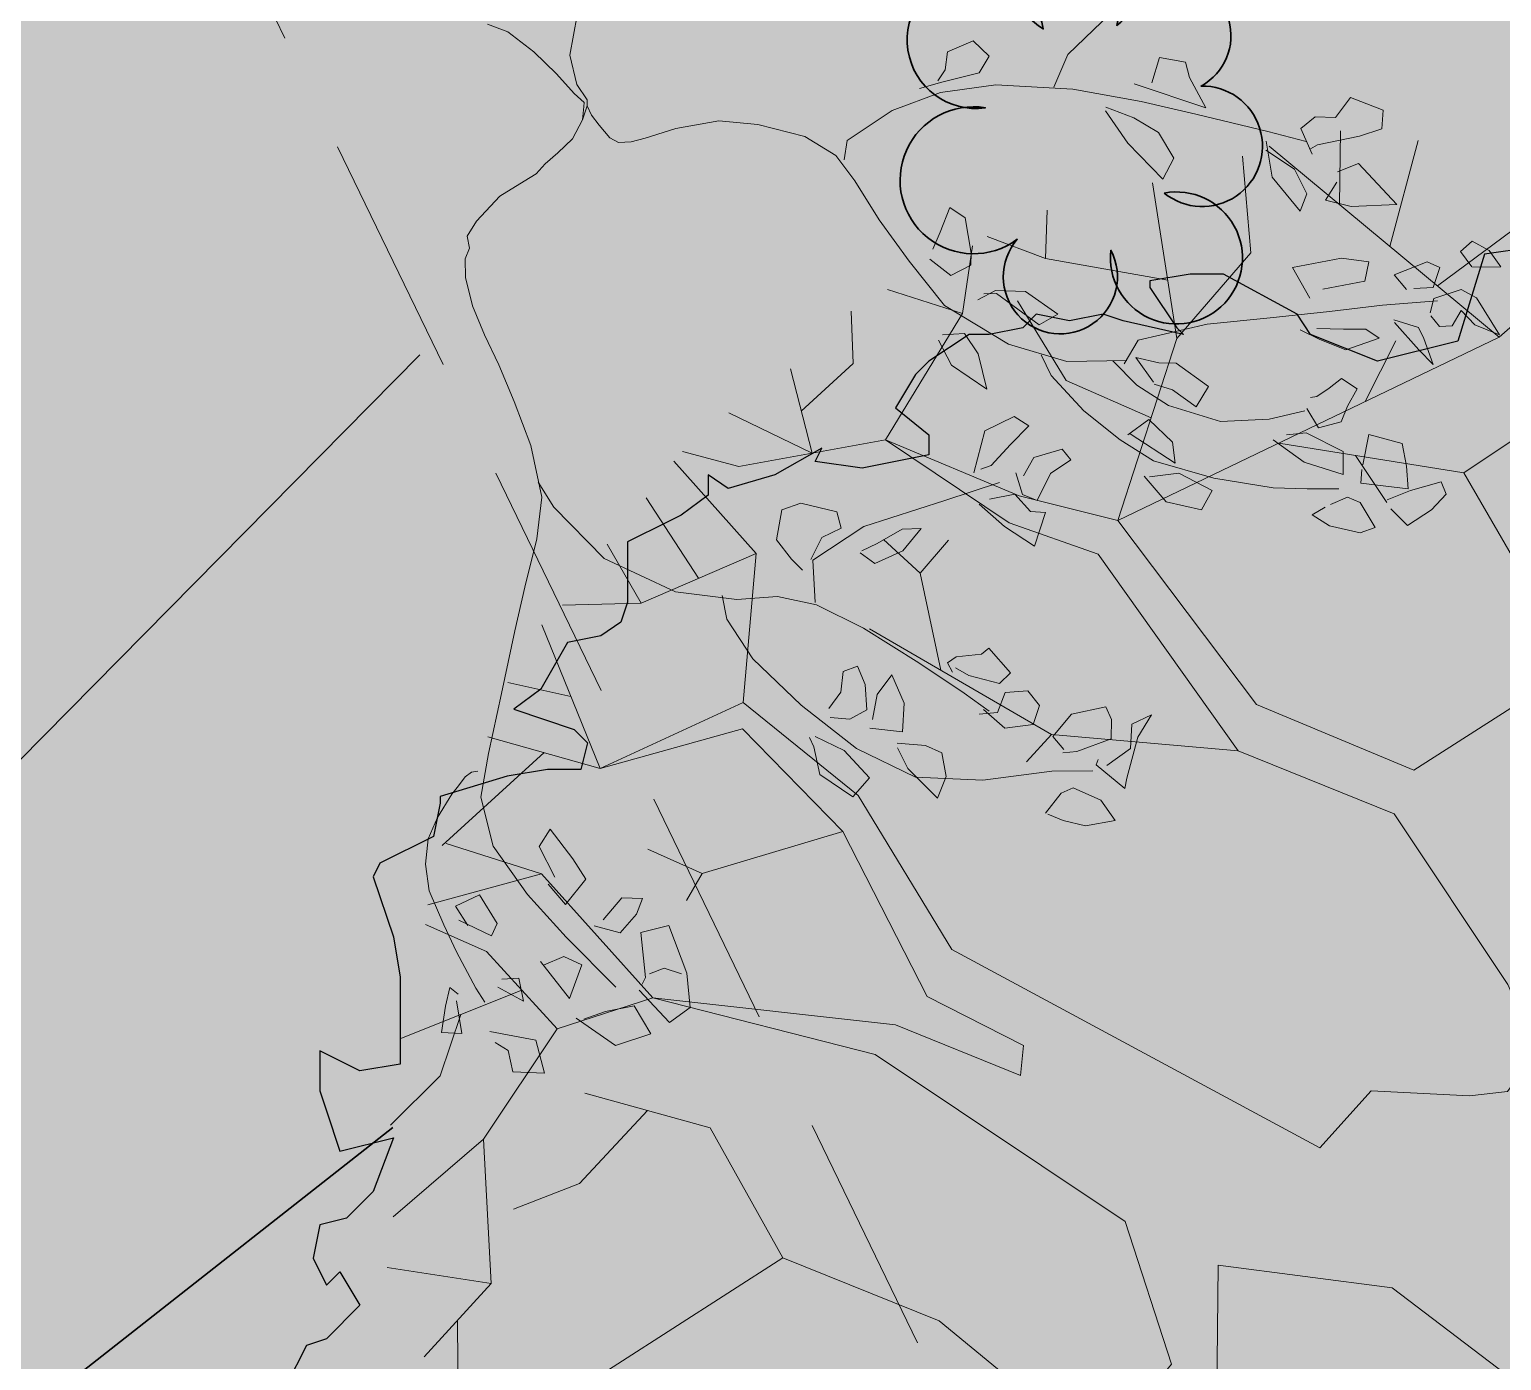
# Model space of a CAD drawing. Header units: millimetres. Extents: x 5637 to 6048, y 3385 to 3927.
# Drawn here: x 5839.784 to 5843.653, y 3658.46 to 3661.958 of the extents above; entities that cross this region are included whole.
import ezdxf

# ---------------------------------------------------------------- set-up
doc = ezdxf.new("R2010")
doc.units = ezdxf.units.MM
doc.linetypes.add('HIDDEN', pattern=[9.525, 6.35, -3.175])
for name, color, linetype, lineweight in [('hatch', 253, 'Continuous', 13), ('project gr', 250, 'Continuous', 30), ('trees new', 7, 'Continuous', 20)]:
    doc.layers.add(name, color=color, linetype=linetype, lineweight=lineweight)
doc.layers.add('plants1', color=7, linetype='Continuous', true_color=0x89ee5d)
pattern_1 = [(45, (2816.3681, -1263.7476), (-0.265165043, 0.265165043), []), (135, (2816.3681, -1263.7476), (-0.79549513, 0.265165043), [0.9375, -0.5625])]
pattern_2 = [(45, (2816.3681, -1263.7476), (-0.70710678, 0.70710678), [])]

# ---------------------------------------------------------------- blocks, each defined once
blk = doc.blocks.new('F1')
at = {"color": 92, "linetype": 'Continuous'}
for p, q in [((0.29578, -0.00773), (0.29845, 0.00179)), ((0.29845, 0.00179), (0.31045, -0.00297)), ((0.31045, -0.00297), (0.31878, -0.00711)), ((0.31878, -0.00711), (0.31478, -0.01022)), ((0.31178, -0.00877), (0.29578, -0.00773)), ((0.29361, -0.02119), (0.28444, -0.0421)), ((0.34979, -0.01871), (0.33879, -0.03258)), ((0.35679, -0.01871), (0.34629, -0.02243)), ((0.35946, -0.03133), (0.35679, -0.01871)), ((0.26777, -0.04251), (0.27194, -0.02761)), ((0.27194, -0.02761), (0.28261, -0.02781)), ((0.28261, -0.02781), (0.28778, -0.02243)), ((0.31378, -0.02989), (0.30428, -0.04044)), ((0.31562, -0.04086), (0.31712, -0.03258)), ((0.33879, -0.03258), (0.34396, -0.03651)), ((0.34396, -0.03651), (0.35946, -0.03133)), ((0.28444, -0.0421), (0.26777, -0.04251)), ((0.30428, -0.04044), (0.31562, -0.04086)), ((0.32112, -0.05287), (0.30045, -0.0626)), ((0.32095, -0.06446), (0.31912, -0.0539)), ((0.29044, -0.06363), (0.27311, -0.07916)), ((0.30045, -0.0626), (0.31512, -0.07212)), ((0.31512, -0.07212), (0.32095, -0.06446)), ((0.29028, -0.07813), (0.28911, -0.06715)), ((0.35696, -0.06508), (0.34546, -0.07109)), ((0.34546, -0.07109), (0.35512, -0.08351)), ((0.37579, -0.06487), (0.35963, -0.06902)), ((0.3828, -0.07212), (0.37579, -0.06487)), ((0.28978, -0.09241), (0.29028, -0.07813)), ((0.36629, -0.07957), (0.3828, -0.07212)), ((0.27311, -0.07916), (0.27477, -0.09717)), ((0.33212, -0.08227), (0.32595, -0.09386)), ((0.35512, -0.08351), (0.36629, -0.07957)), ((0.27477, -0.09717), (0.28978, -0.09241)), ((0.34246, -0.09842), (0.33395, -0.08724)), ((0.29678, -0.09655), (0.27811, -0.10732)), ((0.30211, -0.1009), (0.29928, -0.09862)), ((0.32595, -0.09386), (0.33312, -0.10359)), ((0.33979, -0.10815), (0.34246, -0.09842)), ((0.27811, -0.10732), (0.28294, -0.11871)), ((0.32395, -0.10359), (0.30211, -0.1009)), ((0.30328, -0.10318), (0.30445, -0.11084)), ((0.32412, -0.11767), (0.32395, -0.10359)), ((0.33312, -0.10359), (0.33979, -0.10815)), ((0.30445, -0.11084), (0.29978, -0.11829)), ((0.28294, -0.11871), (0.29961, -0.12098)), ((0.29961, -0.12098), (0.32412, -0.11767)), ((0.36479, -0.21912), (0.37913, -0.20587)), ((0.37913, -0.20587), (0.3928, -0.20608)), ((0.3928, -0.20608), (0.3978, -0.20504)), ((0.39763, -0.20794), (0.3878, -0.22015)), ((0.48432, -0.21622), (0.49499, -0.21125)), ((0.49499, -0.21125), (0.50865, -0.21705)), ((0.37196, -0.22906), (0.36479, -0.21912)), ((0.3878, -0.22015), (0.37196, -0.22906)), ((0.40497, -0.21705), (0.40197, -0.22616)), ((0.4158, -0.22492), (0.4093, -0.21746)), ((0.47782, -0.22015), (0.48432, -0.21622)), ((0.50865, -0.21705), (0.50982, -0.22678)), ((0.40197, -0.22616), (0.40447, -0.23527)), ((0.4253, -0.22823), (0.4158, -0.22492)), ((0.42631, -0.23568), (0.4253, -0.22823)), ((0.49115, -0.23299), (0.48198, -0.22533)), ((0.50982, -0.22678), (0.50165, -0.24293)), ((0.39547, -0.23465), (0.39013, -0.24976)), ((0.40447, -0.23527), (0.4168, -0.23734)), ((0.4168, -0.23734), (0.42631, -0.23568)), ((0.49348, -0.24314), (0.49115, -0.23299)), ((0.41064, -0.24189), (0.3993, -0.23693)), ((0.4183, -0.251), (0.41064, -0.24189)), ((0.50165, -0.24293), (0.49348, -0.24314)), ((0.37213, -0.24831), (0.35496, -0.25908)), ((0.38313, -0.24562), (0.37213, -0.24831)), ((0.38113, -0.25908), (0.38546, -0.24603)), ((0.39013, -0.24976), (0.40363, -0.25369)), ((0.47965, -0.24935), (0.47298, -0.25514)), ((0.48232, -0.25846), (0.48048, -0.25038)), ((0.40363, -0.25369), (0.4183, -0.251)), ((0.47298, -0.25514), (0.47598, -0.26984)), ((0.35496, -0.25908), (0.36429, -0.2655)), ((0.37596, -0.26612), (0.38113, -0.25908)), ((0.48632, -0.27191), (0.48232, -0.25846)), ((0.36429, -0.2655), (0.37596, -0.26612)), ((0.47598, -0.26984), (0.48448, -0.28102)), ((0.48448, -0.28102), (0.48632, -0.27191)), ((0.41297, -0.27999), (0.41797, -0.27875)), ((0.41797, -0.27875), (0.4198, -0.28351)), ((0.40963, -0.28744), (0.41464, -0.28185)), ((0.4198, -0.28351), (0.4183, -0.29572)), ((0.3918, -0.29055), (0.38063, -0.29862)), ((0.3888, -0.29697), (0.39013, -0.28806)), ((0.40247, -0.30111), (0.40963, -0.28744)), ((0.38063, -0.29862), (0.3793, -0.31249)), ((0.39747, -0.30276), (0.3888, -0.29697)), ((0.4203, -0.29986), (0.4063, -0.30753)), ((0.4183, -0.29572), (0.4203, -0.29986)), ((0.3958, -0.31374), (0.39747, -0.30276)), ((0.4063, -0.30753), (0.40247, -0.30111)), ((0.33045, -0.31622), (0.33512, -0.3096)), ((0.33595, -0.30856), (0.34362, -0.31829)), ((0.3793, -0.31249), (0.38763, -0.31767)), ((0.38763, -0.31767), (0.3958, -0.31374)), ((0.48965, -0.31125), (0.47631, -0.32078)), ((0.50515, -0.31208), (0.52382, -0.32202)), ((0.55866, -0.31332), (0.54333, -0.3274)), ((0.57183, -0.31001), (0.55866, -0.31332)), ((0.57217, -0.32305), (0.574, -0.31249)), ((0.61117, -0.31477), (0.60117, -0.32285)), ((0.32545, -0.32616), (0.33045, -0.31622)), ((0.34362, -0.31829), (0.34479, -0.3245)), ((0.36413, -0.3243), (0.37146, -0.32057)), ((0.37146, -0.32057), (0.37996, -0.33175)), ((0.47631, -0.32078), (0.46365, -0.33278)), ((0.49048, -0.32926), (0.49082, -0.31664)), ((0.50665, -0.32119), (0.50599, -0.31581)), ((0.51449, -0.33258), (0.50665, -0.32119)), ((0.52382, -0.32202), (0.52733, -0.33734)), ((0.62284, -0.32264), (0.61568, -0.31726)), ((0.32478, -0.34086), (0.32545, -0.32616)), ((0.34479, -0.3245), (0.33595, -0.3363)), ((0.36163, -0.3303), (0.36263, -0.32347)), ((0.48048, -0.33465), (0.49048, -0.32926)), ((0.54333, -0.3274), (0.561, -0.32719)), ((0.561, -0.32719), (0.57217, -0.32305)), ((0.60117, -0.32285), (0.60384, -0.33361)), ((0.63351, -0.32989), (0.62284, -0.32264)), ((0.69319, -0.32864), (0.69386, -0.34003)), ((0.33595, -0.3363), (0.32478, -0.34086)), ((0.36396, -0.3479), (0.36163, -0.3303)), ((0.37996, -0.33175), (0.37963, -0.34893)), ((0.46365, -0.33278), (0.47848, -0.34169)), ((0.47848, -0.34169), (0.48048, -0.33465)), ((0.48948, -0.33278), (0.48498, -0.339)), ((0.50049, -0.33196), (0.48948, -0.33278)), ((0.50582, -0.34231), (0.49815, -0.33527)), ((0.52132, -0.34334), (0.51449, -0.33258)), ((0.58667, -0.33299), (0.58917, -0.34252)), ((0.58767, -0.34252), (0.58884, -0.33651)), ((0.60384, -0.33361), (0.60951, -0.33506)), ((0.60951, -0.33506), (0.62684, -0.3361)), ((0.62684, -0.3361), (0.63351, -0.32989)), ((0.35329, -0.33796), (0.33879, -0.34893)), ((0.35712, -0.35597), (0.35179, -0.34293)), ((0.35562, -0.33941), (0.35329, -0.33796)), ((0.48498, -0.339), (0.49632, -0.34831)), ((0.50665, -0.35659), (0.50582, -0.34231)), ((0.52733, -0.33734), (0.52132, -0.34334)), ((0.568, -0.35929), (0.58767, -0.34252)), ((0.58917, -0.34252), (0.58534, -0.35659)), ((0.69386, -0.34003), (0.69419, -0.35866)), ((0.69919, -0.34293), (0.69486, -0.33817)), ((0.70753, -0.34604), (0.69919, -0.34293)), ((0.33879, -0.34893), (0.34346, -0.351)), ((0.34346, -0.351), (0.36179, -0.36073)), ((0.37296, -0.35018), (0.36396, -0.3479)), ((0.37963, -0.34893), (0.37296, -0.35018)), ((0.49632, -0.34831), (0.50065, -0.35949)), ((0.71003, -0.35929), (0.70753, -0.34604)), ((0.36863, -0.35929), (0.35712, -0.35597)), ((0.50065, -0.35949), (0.50665, -0.35659)), ((0.58534, -0.35659), (0.571, -0.36943)), ((0.36179, -0.36073), (0.37079, -0.36964)), ((0.37079, -0.36964), (0.36863, -0.35929)), ((0.571, -0.36943), (0.568, -0.35929)), ((0.69419, -0.35866), (0.70086, -0.36529)), ((0.70086, -0.36529), (0.71003, -0.35929)), ((0.48482, -0.39241), (0.47015, -0.40007)), ((0.50632, -0.39055), (0.48748, -0.40856)), ((0.51116, -0.4009), (0.50615, -0.38931)), ((0.47015, -0.40007), (0.46248, -0.41601)), ((0.48232, -0.40918), (0.48382, -0.3949)), ((0.49782, -0.4096), (0.51116, -0.4009)), ((0.52249, -0.41539), (0.52733, -0.40732)), ((0.52833, -0.40732), (0.54199, -0.40152)), ((0.54199, -0.40152), (0.53683, -0.41187)), ((0.47048, -0.42305), (0.48232, -0.40918)), ((0.48748, -0.40856), (0.49782, -0.4096)), ((0.51199, -0.42471), (0.52249, -0.41539)), ((0.53683, -0.41187), (0.53483, -0.42015)), ((0.66219, -0.41436), (0.64435, -0.4214)), ((0.65568, -0.42699), (0.66385, -0.41498)), ((0.46248, -0.41601), (0.47048, -0.42305)), ((0.53483, -0.42015), (0.52016, -0.43278)), ((0.64435, -0.4214), (0.62351, -0.43403)), ((0.52016, -0.43278), (0.51199, -0.42471)), ((0.64602, -0.43713), (0.65568, -0.42699)), ((0.62351, -0.43403), (0.63218, -0.44148)), ((0.67185, -0.43092), (0.65252, -0.46218)), ((0.63218, -0.44148), (0.64602, -0.43713)), ((0.68152, -0.44583), (0.67035, -0.43941)), ((0.67652, -0.45763), (0.68152, -0.44583)), ((0.48782, -0.45763), (0.47381, -0.46984)), ((0.65252, -0.46218), (0.66869, -0.45784)), ((0.66869, -0.45784), (0.67652, -0.45763)), ((0.48748, -0.47399), (0.48865, -0.46446)), ((0.44798, -0.46777), (0.44081, -0.47481)), ((0.45014, -0.47481), (0.44798, -0.46777)), ((0.47381, -0.46984), (0.46365, -0.48703)), ((0.44081, -0.47481), (0.43414, -0.48868)), ((0.45248, -0.48661), (0.45081, -0.47771)), ((0.47448, -0.48951), (0.48748, -0.47399)), ((0.49899, -0.47709), (0.48848, -0.4804)), ((0.44848, -0.492), (0.45248, -0.48661)), ((0.46365, -0.48703), (0.47448, -0.48951)), ((0.48848, -0.4804), (0.48882, -0.49179)), ((0.50349, -0.4831), (0.50382, -0.47999)), ((0.50615, -0.48993), (0.50349, -0.4831)), ((0.53699, -0.48247), (0.53016, -0.49076)), ((0.55083, -0.49055), (0.56733, -0.48579)), ((0.56733, -0.48579), (0.56633, -0.51001)), ((0.61234, -0.48599), (0.59317, -0.49552)), ((0.63018, -0.48724), (0.61234, -0.48599)), ((0.61368, -0.49759), (0.62584, -0.48599)), ((0.43414, -0.48868), (0.43497, -0.49635)), ((0.43497, -0.49635), (0.44848, -0.492)), ((0.48882, -0.49179), (0.49549, -0.49655)), ((0.50932, -0.49676), (0.50615, -0.48993)), ((0.53016, -0.49076), (0.52249, -0.50194)), ((0.53249, -0.50318), (0.53583, -0.49055)), ((0.45764, -0.49448), (0.44964, -0.51622)), ((0.46398, -0.49635), (0.45764, -0.49448)), ((0.47982, -0.50359), (0.46598, -0.49738)), ((0.49549, -0.49655), (0.50265, -0.50297)), ((0.50265, -0.50297), (0.50932, -0.49676)), ((0.55283, -0.5185), (0.55366, -0.4978)), ((0.59317, -0.49552), (0.60067, -0.50069)), ((0.60067, -0.50069), (0.61368, -0.49759)), ((0.44214, -0.50587), (0.43231, -0.51187)), ((0.44864, -0.51705), (0.44681, -0.50504)), ((0.47181, -0.51829), (0.47982, -0.50359)), ((0.52249, -0.50194), (0.52432, -0.51912)), ((0.52999, -0.51374), (0.53249, -0.50318)), ((0.61884, -0.50753), (0.63235, -0.50504)), ((0.62268, -0.51105), (0.62168, -0.50732)), ((0.63235, -0.50504), (0.63618, -0.51311)), ((0.43231, -0.51187), (0.43714, -0.52492)), ((0.52432, -0.51912), (0.52999, -0.51374)), ((0.56633, -0.51001), (0.56166, -0.52264)), ((0.58984, -0.52036), (0.59567, -0.50877)), ((0.59567, -0.50877), (0.60284, -0.51622)), ((0.62218, -0.53196), (0.62268, -0.51105)), ((0.63618, -0.51311), (0.63368, -0.52264)), ((0.44931, -0.53258), (0.44864, -0.51705)), ((0.44964, -0.51622), (0.46065, -0.51788)), ((0.46065, -0.51788), (0.47181, -0.51829)), ((0.56166, -0.52264), (0.55283, -0.5185)), ((0.58567, -0.5421), (0.58984, -0.52036)), ((0.60767, -0.51767), (0.60934, -0.52844)), ((0.63368, -0.52264), (0.64151, -0.53196)), ((0.43714, -0.52492), (0.44298, -0.53361)), ((0.52999, -0.52802), (0.51449, -0.53651)), ((0.52499, -0.53879), (0.53133, -0.52802)), ((0.60934, -0.52844), (0.58567, -0.5421)), ((0.44298, -0.53361), (0.44931, -0.53258)), ((0.51449, -0.53651), (0.50582, -0.54169)), ((0.55266, -0.5332), (0.54433, -0.53734)), ((0.55516, -0.55017), (0.55266, -0.5332)), ((0.62318, -0.54334), (0.62218, -0.53196)), ((0.64151, -0.53196), (0.63201, -0.54603)), ((0.50582, -0.54169), (0.51916, -0.54024)), ((0.51916, -0.54024), (0.52499, -0.53879)), ((0.544, -0.54086), (0.54233, -0.55017)), ((0.63201, -0.54603), (0.62318, -0.54334)), ((0.52316, -0.54893), (0.52216, -0.55494)), ((0.52916, -0.54603), (0.52316, -0.54893)), ((0.53716, -0.54935), (0.53066, -0.54603)), ((0.53833, -0.56322), (0.53716, -0.54935)), ((0.54233, -0.55017), (0.55116, -0.55556)), ((0.55116, -0.55556), (0.55516, -0.55017)), ((0.52216, -0.55494), (0.52833, -0.56094)), ((0.52016, -0.56591), (0.51266, -0.57647)), ((0.52833, -0.56094), (0.52016, -0.56591)), ((0.53266, -0.56964), (0.53833, -0.56322)), ((0.51266, -0.57647), (0.53266, -0.56964)), ((0.54766, -0.57109), (0.54466, -0.58454)), ((0.5565, -0.56715), (0.54783, -0.57088)), ((0.56, -0.57378), (0.5565, -0.56715)), ((0.55383, -0.58082), (0.56, -0.57378)), ((0.54466, -0.58454), (0.55383, -0.58082))]:
    blk.add_line(p, q, dxfattribs=at)
at = {"color": 33, "linetype": 'Continuous'}
for p, q in [((0.54866, -0.10463), (0.53512, -0.10918)), ((0.53512, -0.10918), (0.50526, -0.1274)), ((0.50526, -0.1274), (0.48156, -0.15763)), ((0.48156, -0.15763), (0.47121, -0.18579)), ((0.46285, -0.17895), (0.44135, -0.18682)), ((0.4746, -0.17937), (0.46285, -0.17895)), ((0.47121, -0.18579), (0.46803, -0.20545)), ((0.44135, -0.18682), (0.41407, -0.20463)), ((0.41407, -0.20463), (0.38739, -0.22616)), ((0.46803, -0.20545), (0.45986, -0.22305)), ((0.38739, -0.22616), (0.36728, -0.251)), ((0.45986, -0.22305), (0.44354, -0.24272)), ((0.44354, -0.24272), (0.42104, -0.26508)), ((0.36728, -0.251), (0.35852, -0.28247)), ((0.42104, -0.26508), (0.40172, -0.2833)), ((0.35852, -0.28247), (0.35513, -0.31622)), ((0.40172, -0.2833), (0.39038, -0.29303)), ((0.66773, -0.28516), (0.67649, -0.28868)), ((0.67649, -0.28868), (0.68585, -0.31332)), ((0.68585, -0.31332), (0.68903, -0.33817)), ((0.35513, -0.31622), (0.35075, -0.33568)), ((0.68903, -0.33817), (0.68664, -0.36529)), ((0.55364, -0.35701), (0.54269, -0.35949)), ((0.54269, -0.35949), (0.52238, -0.37109)), ((0.68664, -0.36529), (0.67609, -0.40131)), ((0.52238, -0.37109), (0.50466, -0.38517)), ((0.50466, -0.38517), (0.49092, -0.39862)), ((0.49092, -0.39862), (0.47619, -0.42533)), ((0.5403, -0.39531), (0.54986, -0.40463)), ((0.54986, -0.40463), (0.54986, -0.439)), ((0.67609, -0.40131), (0.66275, -0.43237)), ((0.47619, -0.42533), (0.46504, -0.45225)), ((0.66275, -0.43237), (0.65061, -0.4568)), ((0.54986, -0.439), (0.54588, -0.46964)), ((0.46504, -0.45225), (0.46086, -0.4684)), ((0.65061, -0.4568), (0.63448, -0.4891)), ((0.46086, -0.4684), (0.45727, -0.4833)), ((0.54588, -0.46964), (0.54249, -0.49842)), ((0.63448, -0.4891), (0.62552, -0.50608)), ((0.54249, -0.49842), (0.5395, -0.5243)), ((0.5395, -0.5243), (0.53552, -0.5508))]:
    blk.add_line(p, q, dxfattribs=at)
for points in [[(0.41825, -0.04417), (0.41845, -0.04107), (0.41706, -0.03755), (0.41347, -0.03341), (0.41029, -0.02926), (0.40073, -0.01995), (0.39177, -0.01311), (0.38002, -0.00918), (0.36688, -0.00794), (0.34916, -0.01105), (0.33502, -0.01415), (0.31571, -0.01933), (0.30795, -0.02202)], [(0.72348, -0.16819), (0.72885, -0.16446), (0.7402, -0.15825), (0.75314, -0.14997), (0.76549, -0.13982), (0.77126, -0.13092)], [(0.72348, -0.16819), (0.72169, -0.16757), (0.71551, -0.1655), (0.70755, -0.15866), (0.70257, -0.15018), (0.69879, -0.14293), (0.69501, -0.13755), (0.69282, -0.13113), (0.68844, -0.11788), (0.67908, -0.10401), (0.6731, -0.098), (0.66713, -0.09779), (0.66255, -0.09448), (0.65359, -0.09262), (0.63946, -0.09282), (0.62432, -0.09531), (0.60859, -0.09883), (0.58948, -0.10214), (0.56678, -0.10504), (0.5411, -0.10463), (0.52198, -0.09779), (0.50028, -0.08661), (0.48077, -0.07709), (0.4525, -0.06384), (0.42542, -0.05121), (0.40571, -0.04272), (0.38102, -0.04314), (0.35434, -0.05411), (0.32985, -0.06777), (0.30078, -0.08579)], [(0.71551, -0.1655), (0.72169, -0.16922), (0.71671, -0.17026), (0.71113, -0.17274), (0.70397, -0.17647), (0.70078, -0.17999), (0.69978, -0.1862), (0.69998, -0.19324), (0.70118, -0.20877), (0.69998, -0.22989), (0.69401, -0.24811), (0.68306, -0.26902), (0.67071, -0.28164), (0.65658, -0.28786), (0.63547, -0.2951), (0.61258, -0.30483), (0.58769, -0.31664), (0.5622, -0.34272), (0.54767, -0.36839), (0.5415, -0.39697)], [(0.72169, -0.16922), (0.72447, -0.16984), (0.73284, -0.16674), (0.74757, -0.16653), (0.76569, -0.1744), (0.77505, -0.18247), (0.78122, -0.18786), (0.79396, -0.19842), (0.81128, -0.2096), (0.82661, -0.21726), (0.84832, -0.22512), (0.86365, -0.22968), (0.87997, -0.23299), (0.8967, -0.23444), (0.91342, -0.2332), (0.93791, -0.23051), (0.9632, -0.23237), (0.99426, -0.24459)], [(0.46106, -0.22264), (0.48137, -0.22616), (0.49172, -0.25411), (0.4951, -0.29531), (0.49769, -0.32326)], [(0.54289, -0.39034), (0.52875, -0.39904), (0.51561, -0.41187), (0.50227, -0.43465), (0.49809, -0.45804), (0.49809, -0.47585)], [(0.67908, -0.39241), (0.69301, -0.40276), (0.71372, -0.43713), (0.73224, -0.47875)]]:
    blk.add_lwpolyline(points, dxfattribs=at)
blk = doc.blocks.new('A$C59D94F53')
at = {"layer": 'plants1'}
h = blk.add_hatch(color=256, dxfattribs=at)
h.set_gradient(color1=(135, 172, 21), color2=(76, 0, 0), rotation=225, one_color=1, name='INVCURVED')
h.paths.add_polyline_path([(2.1478, 1.2388), (2.1698, 1.2095), (2.1991, 1.1802), (2.2431, 1.1948), (2.2504, 1.2608), (2.2064, 1.3121), (2.1478, 1.3121), (2.0892, 1.3488), (2.1111, 1.3854), (2.1771, 1.4001), (2.1844, 1.4368), (2.1771, 1.4954), (2.1844, 1.5467), (2.1478, 1.598), (2.0965, 1.6054), (2.0452, 1.6054), (2.0965, 1.532), (2.0598, 1.4954), (1.9939, 1.5101), (1.9645, 1.5614), (2.0378, 1.6273), (2.0818, 1.6347), (2.0447, 1.7613), (1.9004, 1.7906), (1.9151, 1.8419), (1.7985, 1.8238), (1.7911, 1.8755), (1.7373, 1.8986), (1.752, 1.9499), (1.7886, 1.9645), (1.7813, 2.0159), (1.7153, 2.0598), (1.6933, 2.1038), (1.6713, 2.1405), (1.6054, 2.1405), (1.598, 2.1258), (1.5907, 2.0672), (1.554, 2.0672), (1.5467, 2.0818), (1.532, 2.1258), (1.554, 2.1551), (1.5174, 2.1991), (1.4514, 2.2138), (1.4294, 2.1991), (1.4001, 2.2064), (1.3634, 2.2431), (1.3121, 2.2358), (1.2828, 2.1405), (1.1948, 2.1185), (1.1215, 2.1478), (1.1069, 2.1698), (1.0263, 2.2138), (0.9896, 2.2138), (0.9456, 2.2064), (0.9456, 2.1991), (0.9749, 2.1551), (0.9823, 2.1478), (0.9163, 2.1625), (0.8943, 2.1698), (0.8577, 2.1625), (0.821, 2.1698), (0.8063, 2.1551), (0.7697, 2.1478), (0.755, 2.1478), (0.7477, 2.1478), (0.7037, 2.1185), (0.6891, 2.1038), (0.6671, 2.0672), (0.7037, 2.0378), (0.7037, 2.0159), (0.6304, 2.0012), (0.5791, 2.0085), (0.5864, 2.0232), (0.5351, 1.9939), (0.4838, 1.9792), (0.4618, 1.9939), (0.4618, 1.9719), (0.4325, 1.9499), (0.4178, 1.9425), (0.3738, 1.9206), (0.3738, 1.8839), (0.3738, 1.8546), (0.3665, 1.8326), (0.3445, 1.8179), (0.3079, 1.8106), (0.2786, 1.7593), (0.2492, 1.7373), (0.3152, 1.7153), (0.3299, 1.7006), (0.3225, 1.6713), (0.2859, 1.6713), (0.2419, 1.664), (0.1686, 1.642), (0.1686, 1.6347), (0.1613, 1.598), (0.1026, 1.5687), (0.0953, 1.554), (0.1173, 1.4881), (0.1246, 1.4441), (0.1246, 1.3561), (0.1246, 1.3488), (0.0806, 1.3415), (0.0367, 1.3634), (0.0367, 1.3195), (0.044, 1.2975), (0.0586, 1.2535), (0.1173, 1.2682), (0.0953, 1.2095), (0.066, 1.1802), (0.0367, 1.1729), (0.0293, 1.1362), (0.044, 1.1069), (0.0586, 1.1215), (0.0806, 1.0849), (0.044, 1.0482), (0.022, 1.0409), (0, 0.9969), (0.0073, 0.9016), (0.044, 0.8943), (0.0586, 0.9383), (0.1319, 0.9016), (0.2053, 0.8796), (0.1759, 0.8503), (0.1173, 0.843), (0.0953, 0.7697), (0.0953, 0.7624), (0.1319, 0.7257), (0.1833, 0.711), (0.1686, 0.6817), (0.1686, 0.5938), (0.1613, 0.5498), (0.2199, 0.5205), (0.2712, 0.5571), (0.2932, 0.5791), (0.3592, 0.5278), (0.3445, 0.4472), (0.3152, 0.4325), (0.3812, 0.3299), (0.4032, 0.3005), (0.4691, 0.2786), (0.5571, 0.3079), (0.6158, 0.2712), (0.6524, 0.2126), (0.5938, 0.1173), (0.6158, 0.0733), (0.6744, 0.0293), (0.8063, 0.0586), (0.9016, 0.088), (0.8498, 0.1686), (0.8503, 0.1759), (1.0043, 0.1759), (1.0263, 0.1246), (0.9823, 0.1026), (0.9603, 0.0513), (0.9969, 0.0293), (1.0556, 0.022), (1.0776, 0.0147), (1.1289, 0.044), (1.1435, 0.0586), (1.1948, 0.0367), (1.2388, 0.022), (1.3048, 0), (1.3415, 0.022), (1.3781, 0.0586), (1.4001, 0.066), (1.4514, 0.0806), (1.4587, 0.0953), (1.4368, 0.1393), (1.4001, 0.1686), (1.4148, 0.1979), (1.4441, 0.2272), (1.5101, 0.2053), (1.5614, 0.1759), (1.6054, 0.1466), (1.5614, 0.11), (1.6713, 0.0953), (1.708, 0.1466), (1.6933, 0.1759), (1.6493, 0.2199), (1.6933, 0.2492), (1.752, 0.2492), (1.8179, 0.2272), (1.8619, 0.2712), (1.8619, 0.3519), (1.8692, 0.3738), (1.9645, 0.3885), (1.9719, 0.3665), (2.0085, 0.4178), (2.0232, 0.4545), (2.0012, 0.5058), (1.9425, 0.5498), (1.9572, 0.5864), (2.0818, 0.5644), (2.1111, 0.5498), (2.1551, 0.5864), (2.1844, 0.6377), (2.1771, 0.7037), (2.1478, 0.7037), (2.1991, 0.777), (2.2578, 0.7624), (2.2871, 0.799), (2.2944, 0.8283), (2.2578, 0.8723), (2.2138, 0.9236), (2.1844, 0.9603), (2.1771, 0.9749), (2.1698, 0.9529), (2.1111, 0.9236), (2.0892, 0.9236), (2.0378, 1.0116), (2.0818, 1.0116), (2.1771, 1.0189), (2.2358, 1.0336), (2.2431, 1.0629), (2.2431, 1.1069), (2.2651, 1.1142), (2.2064, 1.1289), (2.1918, 1.1289), (2.1478, 1.1729), (2.1405, 1.1948)])
at = {"layer": 'plants1', "color": 3, "linetype": 'Continuous'}
for p, q in [((1.3634, 2.2431), (1.3121, 2.2358)), ((1.3121, 2.2358), (1.2828, 2.1405)), ((0.9896, 2.2138), (0.9456, 2.2064)), ((1.0263, 2.2138), (0.9896, 2.2138)), ((1.1069, 2.1698), (1.0263, 2.2138)), ((0.9456, 2.2064), (0.9456, 2.2064)), ((0.9456, 2.2064), (0.9456, 2.1991)), ((0.9456, 2.1991), (0.9749, 2.1551)), ((0.821, 2.1698), (0.8063, 2.1551)), ((0.8577, 2.1625), (0.821, 2.1698)), ((0.821, 2.1698), (0.821, 2.1698)), ((0.8943, 2.1698), (0.8577, 2.1625)), ((0.9163, 2.1625), (0.8943, 2.1698)), ((0.9823, 2.1478), (0.9163, 2.1625)), ((1.1215, 2.1478), (1.1069, 2.1698)), ((0.7477, 2.1478), (0.7037, 2.1185)), ((0.755, 2.1478), (0.7477, 2.1478)), ((0.7697, 2.1478), (0.755, 2.1478)), ((0.8063, 2.1551), (0.7697, 2.1478)), ((0.9749, 2.1551), (0.9823, 2.1478)), ((1.1948, 2.1185), (1.1215, 2.1478)), ((1.2828, 2.1405), (1.1948, 2.1185)), ((0.7037, 2.1185), (0.6891, 2.1038)), ((0.6891, 2.1038), (0.6671, 2.0672)), ((0.6671, 2.0672), (0.7037, 2.0378)), ((0.7037, 2.0378), (0.7037, 2.0159)), ((0.5864, 2.0232), (0.5351, 1.9939)), ((0.5791, 2.0085), (0.5864, 2.0232)), ((0.7037, 2.0159), (0.6304, 2.0012)), ((0.6304, 2.0012), (0.5791, 2.0085)), ((0.4838, 1.9792), (0.4618, 1.9939)), ((0.4618, 1.9939), (0.4618, 1.9719)), ((0.5351, 1.9939), (0.4838, 1.9792)), ((0.4618, 1.9719), (0.4325, 1.9499)), ((0.4178, 1.9425), (0.3738, 1.9206)), ((0.4325, 1.9499), (0.4178, 1.9425)), ((0.3738, 1.9206), (0.3738, 1.8839)), ((0.3738, 1.8839), (0.3738, 1.8546)), ((0.3738, 1.8546), (0.3665, 1.8326)), ((0.3665, 1.8326), (0.3445, 1.8179)), ((0.3079, 1.8106), (0.2786, 1.7593)), ((0.3445, 1.8179), (0.3079, 1.8106)), ((0.2786, 1.7593), (0.2492, 1.7373)), ((0.2492, 1.7373), (0.3152, 1.7153)), ((0.3152, 1.7153), (0.3299, 1.7006)), ((0.3299, 1.7006), (0.3225, 1.6713)), ((0.2419, 1.664), (0.1686, 1.642)), ((0.2859, 1.6713), (0.2419, 1.664)), ((0.3225, 1.6713), (0.2859, 1.6713)), ((0.1686, 1.6347), (0.1613, 1.598)), ((0.1686, 1.642), (0.1686, 1.6347)), ((0.1613, 1.598), (0.1026, 1.5687)), ((0.1026, 1.5687), (0.0953, 1.554)), ((0.0953, 1.554), (0.1173, 1.4881)), ((0.1173, 1.4881), (0.1246, 1.4441)), ((0.1246, 1.4441), (0.1246, 1.3561)), ((0.0806, 1.3415), (0.0367, 1.3634)), ((0.0367, 1.3634), (0.0367, 1.3195)), ((0.1246, 1.3561), (0.1246, 1.3488)), ((0.1246, 1.3488), (0.0806, 1.3415)), ((0.0367, 1.3195), (0.044, 1.2975)), ((0.044, 1.2975), (0.0586, 1.2535)), ((0.0586, 1.2535), (0.1173, 1.2682)), ((0.1173, 1.2682), (0.0953, 1.2095)), ((0.0953, 1.2095), (0.066, 1.1802)), ((0.066, 1.1802), (0.0367, 1.1729)), ((0.0367, 1.1729), (0.0293, 1.1362)), ((0.0293, 1.1362), (0.044, 1.1069)), ((0.044, 1.1069), (0.0586, 1.1215)), ((0.0586, 1.1215), (0.0806, 1.0849)), ((0.0806, 1.0849), (0.044, 1.0482)), ((0.044, 1.0482), (0.022, 1.0409)), ((0.022, 1.0409), (0, 0.9969))]:
    blk.add_line(p, q, dxfattribs=at)
blk = doc.blocks.new('SYMBOL_Tree_5_2D')
at = {"color": 0, "linetype": 'ByBlock'}
for points in [[(9.48, 72.13), (2.85, 51.55), (6.82, 38.24), (8.16, 24.04), (13.67, 14.41), (-0.25, 8.52), (-14.17, 10.17), (-23.69, 20.13), (-22.14, 43.83), (-31.42, 57.6), (-28.77, 74.69), (-13.51, 80.08), (-10.87, 88.89)], [(77.11, 46.85), (73.78, 37.12), (73.14, 25.72), (67.38, 19.24), (48.37, 13.75), (22.49, 15.23), (12.81, 23.81), (14.33, 33.54), (5.72, 50.66), (9.48, 72.13), (1.96, 83.66), (0.85, 89.91)], [(14.33, 33.54), (31.99, 30.75), (46.37, 32.88), (56.53, 53), (64.07, 63.29)], [(67.81, 51.73), (63.84, 58.39), (65.37, 62.86)], [(73.78, 37.12), (66.92, 47.54), (68.7, 55.92)], [(66.92, 47.54), (75.35, 50.89)], [(62.85, 27.85), (64.71, 36.23), (68.49, 41.04)], [(80.91, 28.86), (79.77, 34.33), (81.3, 40.15)], [(77.45, 24.38), (84.37, 33.34)], [(46.37, 32.88), (57.44, 26.4), (68.26, 29.3)], [(73.14, 25.72), (81.75, 23.05), (87.49, 23.71)], [(81.07, 14.87), (88.16, 22.16)], [(67.38, 19.24), (48.15, 10.63), (36.64, 8.95), (37.73, 6.59), (47.03, 7.17), (60.52, -1.41), (72.46, -4.66), (81.3, 4.48), (91.03, 7.05)], [(67.38, 19.24), (81.07, 14.87), (89.48, 16.78)], [(86.16, 5.76), (89.7, 17.11)], [(60.52, -1.41), (69.13, 7.83), (69.13, 10.53)], [(69.13, 7.83), (74.23, 8.39)], [(81.3, 4.48), (73.55, -6.67), (60.95, -4.77), (47.26, 2.58), (11.24, 1.25), (9.91, -5.22), (2.39, -9.14), (-0.25, -11.14), (-0.68, -15.41), (4.4, -19.09), (20.3, -26.82), (34.66, -24.68), (53.66, -33.19), (61.63, -31.62), (74.44, -32.4), (84.19, -24), (89.02, -22.68)], [(81.3, 4.48), (91.92, -3.65)], [(86.61, 0.42), (91.92, 2.12)], [(79.09, -18.31), (85.49, -9.59), (91.23, -6.01)], [(73.55, -6.67), (79.09, -18.31), (89.25, -21.56)], [(85.49, -9.59), (90.59, -12.49)], [(82.29, -13.95), (89.7, -17.65)], [(34.66, -24.68), (49.24, -17.75), (49.9, -14.62)], [(49.24, -17.75), (67.38, -17.65)], [(60.28, -17.69), (66.05, -24), (65.37, -27.7)], [(66.05, -24), (70.25, -24.91)], [(79.32, -28.2), (87.27, -27.58)], [(74.44, -32.4), (62.07, -34.08), (53.66, -36.55), (35.32, -28.92), (20.74, -30.93), (11.9, -48.28), (1.53, -51.18), (-10.45, -65.19)], [(79.32, -28.2), (84.6, -33.52)], [(81.96, -30.86), (80.18, -36.65), (82.62, -40.46)], [(74.44, -32.4), (74.23, -45.16), (76.44, -50.62)], [(53.66, -36.55), (33.31, -66.83), (26.27, -87.96)], [(53.66, -36.55), (57.21, -52.65), (65.83, -63.17)], [(74.23, -45.16), (80.86, -43.68)], [(55.67, -45.63), (63.62, -44.7), (70.7, -48.51)], [(45.06, -49.34), (30.01, -55.22), (27.8, -59.81)], [(30.01, -55.22), (20.74, -49.96)], [(38.82, -51.77), (34.43, -49.63)], [(60.44, -56.59), (70.47, -52.88), (75.76, -51.96)], [(57.21, -52.65), (55.44, -62.25), (60.29, -69.09)], [(70.47, -52.88), (72.46, -56.54)], [(40.45, -56.2), (40.83, -62.05)], [(33.31, -66.83), (58.74, -70.99)], [(40.14, -67.95), (36.21, -77.24), (34.43, -85.39)], [(45.4, -68.81), (47.92, -77.9)], [(50.98, -69.72), (54.12, -75.23)]]:
    blk.add_lwpolyline(points, dxfattribs=at)

msp = doc.modelspace()

# ---------------------------------------------------------------- hatches: boundary and pattern name
at = {"layer": 'hatch'}
h = msp.add_hatch(dxfattribs=at)
h.set_pattern_fill('ANSI31', color=256, scale=8, style=0)
h.set_pattern_definition(pattern_2)
edge = h.paths.add_edge_path()
edge.add_line((5681.7179, 3662.7452), (5708.3799, 3664.9337))
edge.add_arc((5713.2195, 3667.1793), 5.3352, 204.8917, 275.5225)
edge.add_line((5713.7329, 3661.8689), (5818.5622, 3671.0592))
edge.add_arc((5814.8214, 3690.2341), 19.5364, 281.03916, 345.45366)
edge.add_arc((5828.9179, 3687.6126), 5.3286, 334.6044, 439.8122)
edge.add_line((5829.8604, 3692.8571), (5821.1965, 3693.9278))
edge.add_line((5821.1965, 3693.9278), (5821.1634, 3698.6264))
edge.add_line((5821.1634, 3698.6264), (5822.7514, 3698.6705))
edge.add_arc((5822.6743, 3701.4459), 2.7765, 271.5898, 361.9955)
edge.add_arc((5787.8116, 3700.2312), 37.6604, 1.99551, 27.74713)
edge.add_line((5821.1415, 3717.7648), (5815.1108, 3730.653))
edge.add_arc((5808.8373, 3727.7175), 6.9264, 25.07588, 80.91016)
edge.add_line((5809.9315, 3734.5569), (5816.8658, 3735.2084))
edge.add_line((5816.8658, 3735.2084), (5822.0859, 3738.7386))
edge.add_arc((5826.0468, 3735.4472), 5.1499, 140.2743, 208.703)
edge.add_line((5821.5297, 3732.9738), (5832.004, 3711.4762))
edge.add_line((5832.004, 3711.4762), (5839.078, 3695.803))
edge.add_line((5839.078, 3695.803), (5843.7143, 3685.8697))
edge.add_line((5843.7143, 3685.8697), (5839.0016, 3683.4448))
edge.add_arc((5812.0279, 3691.9128), 28.2717, 321.43497, 342.57091, ccw=False)
edge.add_arc((5815.0738, 3690.7323), 25.1731, 273.7863, 319.21358, ccw=False)
edge.add_line((5816.7361, 3665.6141), (5796.1465, 3663.7943))
edge.add_line((5796.1465, 3663.7943), (5694.8352, 3654.8769))
edge.add_line((5694.8352, 3654.8769), (5688.6237, 3654.4016))
edge.add_line((5688.6237, 3654.4016), (5675.2848, 3653.3717))
edge.add_line((5675.2848, 3653.3717), (5681.7179, 3662.7452))
h = msp.add_hatch(dxfattribs=at)
h.set_pattern_fill('ANSI37', color=256, scale=5, style=0)
h.set_pattern_definition([(45, (2816.3681, -1263.7476), (-0.44194174, 0.44194174), []), (135, (2816.3681, -1263.7476), (-0.44194174, -0.44194174), [])])
edge = h.paths.add_edge_path()
edge.add_line((5825.9591, 3727.5305), (5824.6613, 3726.8483))
edge.add_line((5824.6613, 3726.8483), (5824.6331, 3726.8299))
edge.add_line((5824.6331, 3726.8299), (5832.5425, 3710.8937))
edge.add_arc((5842.8261, 3718.2314), 12.6331, 215.50932, 246.40143)
edge.add_line((5837.7687, 3706.6548), (5873.9456, 3691.4759))
edge.add_arc((5876.0951, 3696.599), 5.5557, 247.2383, 292.4085)
edge.add_line((5878.2129, 3691.4628), (5912.2676, 3707.3427))
edge.add_line((5912.2676, 3707.3427), (5953.9314, 3618.8634))
edge.add_arc((5958.3214, 3620.9305), 4.8523, 205.2152, 299.5026)
edge.add_line((5960.711, 3616.7074), (5960.0138, 3617.9268))
edge.add_arc((5958.4302, 3620.8922), 3.3618, 202.8338, 298.1028, ccw=False)
edge.add_line((5955.3319, 3619.5876), (5955.3802, 3619.7195))
edge.add_line((5955.3802, 3619.7195), (5912.987, 3709.3333))
edge.add_line((5912.987, 3709.3333), (5876.8114, 3692.5561))
edge.add_arc((5875.9424, 3694.4298), 2.0654, 262.0917, 294.8805, ccw=False)
edge.add_line((5875.6582, 3692.384), (5854.5737, 3701.2305))
edge.add_line((5854.5737, 3701.2305), (5838.2237, 3708.0916))
edge.add_arc((5842.1489, 3717.4455), 10.1441, 205.35045, 247.23548, ccw=False)
edge.add_arc((5704.3899, 3652.1787), 142.2937, 25.350453, 26.556661)
edge.add_arc((6385.6823, 3992.7001), 619.3585, 205.34932, 206.5566615, ccw=False)
h = msp.add_hatch(dxfattribs=at)
h.set_pattern_fill('ANSI31', color=256, scale=8, style=0)
h.set_pattern_definition(pattern_2)
edge = h.paths.add_edge_path()
edge.add_arc((5796.8019, 3658.9007), 4.8122, 23.9759, 83.9759, ccw=False)
edge.add_line((5801.1989, 3660.8562), (5827.195, 3605.149))
edge.add_arc((5822.4955, 3602.9559), 5.1861, -3.8235, 25.0164, ccw=False)
edge.add_line((5827.67, 3602.61), (5827.229, 3592.865))
edge.add_arc((5831.6373, 3591.7187), 4.5549, 165.4238, 214.4228)
edge.add_line((5827.8801, 3589.1438), (5842.1987, 3558.5311))
edge.add_arc((6057.3742, 3663.9285), 239.602, 206.096573, 206.967843)
edge.add_line((5843.8263, 3555.2713), (5845.5235, 3552.8595))
edge.add_line((5845.5235, 3552.8595), (5849.5724, 3547.7551))
edge.add_line((5849.5724, 3547.7551), (5850.6919, 3546.4841))
edge.add_line((5850.6919, 3546.4841), (5851.201, 3546.0602))
edge.add_line((5851.201, 3546.0602), (5852.5843, 3545.2828))
edge.add_line((5852.5843, 3545.2828), (5866.6042, 3540.0022))
edge.add_line((5866.6042, 3540.0022), (5867.4324, 3539.5689))
edge.add_line((5867.4324, 3539.5689), (5868.9186, 3538.1098))
edge.add_line((5868.9186, 3538.1098), (5866.3675, 3543.9441))
edge.add_line((5866.3675, 3543.9441), (5855.3067, 3547.8735))
edge.add_arc((5857.9518, 3555.3192), 7.9015, 220.23528, 250.44203, ccw=False)
edge.add_line((5851.9198, 3550.2154), (5847.948, 3555.0698))
edge.add_arc((5897.4021, 3591.6081), 61.4879, 213.296728, 216.458127, ccw=False)
edge.add_line((5846.0082, 3557.8527), (5835.7707, 3581.1548))
edge.add_line((5835.7707, 3581.1548), (5831.1457, 3589.7964))
edge.add_arc((5844.0492, 3593.7464), 13.4946, 179.28798, 197.02021, ccw=False)
edge.add_line((5830.5557, 3593.9141), (5830.9896, 3603.0637))
edge.add_arc((5824.4283, 3603.3749), 6.5687, 357.28469, 381.22262)
edge.add_line((5830.5515, 3605.7527), (5806.254, 3657.8409))
edge.add_arc((5810.8824, 3659.9999), 5.1072, 111.6504, 205.0075, ccw=False)
edge.add_line((5808.9982, 3664.7467), (5797.3069, 3663.6863))
at = {"layer": 'plants1'}
h = msp.add_hatch(dxfattribs=at)
h.set_pattern_fill('ANSI38', color=256, scale=3, style=0)
h.set_pattern_definition(pattern_1)
edge = h.paths.add_edge_path()
edge.add_line((5897.4055, 3740.5419), (5897.6905, 3738.9281))
edge.add_line((5897.6905, 3738.9281), (5879.9754, 3734.0867))
edge.add_line((5879.9754, 3734.0867), (5854.5437, 3722.5372))
edge.add_line((5854.5437, 3722.5372), (5855.921, 3719.5943))
edge.add_line((5855.921, 3719.5943), (5855.3036, 3719.452))
edge.add_line((5855.3036, 3719.452), (5854.4012, 3721.6353))
edge.add_line((5854.4012, 3721.6353), (5848.4646, 3718.9298))
edge.add_line((5848.4646, 3718.9298), (5850.8392, 3713.4239))
edge.add_line((5850.8392, 3713.4239), (5842.6987, 3709.94))
edge.add_line((5842.6987, 3709.94), (5839.8015, 3715.9205))
edge.add_line((5839.8015, 3715.9205), (5834.5773, 3713.5473))
edge.add_arc((5835.2577, 3712.0495), 1.6451, 114.4309, 325.875)
edge.add_line((5836.6195, 3711.1266), (5856.4717, 3702.488))
edge.add_line((5856.4717, 3702.488), (5867.0627, 3707.3769))
edge.add_arc((5873.0871, 3706.6915), 6.0633, 121.04935, 173.50922, ccw=False)
edge.add_line((5869.9599, 3711.886), (5868.63, 3714.7814))
edge.add_line((5868.63, 3714.7814), (5869.7224, 3716.2053))
edge.add_line((5869.7224, 3716.2053), (5871.9546, 3719.0057))
edge.add_line((5871.9546, 3719.0057), (5876.4399, 3722.7697))
edge.add_line((5876.4399, 3722.7697), (5878.9571, 3724.0987))
edge.add_line((5878.9571, 3724.0987), (5882.8515, 3726.0448))
edge.add_line((5882.8515, 3726.0448), (5887.4109, 3727.2789))
edge.add_line((5887.4109, 3727.2789), (5891.5903, 3727.5637))
edge.add_line((5891.5903, 3727.5637), (5894.3668, 3727.8007))
edge.add_line((5894.3668, 3727.8007), (5896.124, 3727.4685))
edge.add_line((5896.124, 3727.4685), (5897.4063, 3724.7156))
edge.add_line((5897.4063, 3724.7156), (5899.9235, 3725.0478))
edge.add_line((5899.9235, 3725.0478), (5902.5831, 3724.2884))
edge.add_line((5902.5831, 3724.2884), (5904.2929, 3722.6271))
edge.add_line((5904.2929, 3722.6271), (5905.1478, 3721.1557))
edge.add_line((5905.1478, 3721.1557), (5905.4327, 3718.8774))
edge.add_line((5905.4327, 3718.8774), (5905.0338, 3716.9956))
edge.add_line((5905.0338, 3716.9956), (5903.8052, 3714.9312))
edge.add_line((5903.8052, 3714.9312), (5902.1066, 3713.1423))
edge.add_line((5902.1066, 3713.1423), (5904.8249, 3706.6939))
edge.add_line((5904.8249, 3706.6939), (5913.6016, 3710.9508))
edge.add_line((5913.6016, 3710.9508), (5916.9891, 3704.0377))
edge.add_line((5916.9891, 3704.0377), (5916.0392, 3703.4682))
edge.add_line((5916.0392, 3703.4682), (5955.3993, 3619.7722))
edge.add_arc((5958.5141, 3621.237), 3.4421, 205.1864, 296.568)
edge.add_line((5960.0536, 3618.1584), (5960.7185, 3616.7344))
edge.add_line((5960.7185, 3616.7344), (5970.0541, 3621.1932))
edge.add_line((5970.0541, 3621.1932), (5969.5669, 3622.2232))
edge.add_line((5969.5669, 3622.2232), (5974.5169, 3624.7363))
edge.add_line((5974.5169, 3624.7363), (5976.9017, 3619.6043))
edge.add_line((5976.9017, 3619.6043), (5973.2146, 3617.8674))
edge.add_line((5973.2146, 3617.8674), (5974.5955, 3615.2006))
edge.add_line((5974.5955, 3615.2006), (5975.9448, 3615.8298))
edge.add_line((5975.9448, 3615.8298), (5983.4739, 3599.6899))
edge.add_line((5983.4739, 3599.6899), (5982.1708, 3599.0864))
edge.add_line((5982.1708, 3599.0864), (5986.4741, 3589.776))
edge.add_line((5986.4741, 3589.776), (5989.0564, 3590.7586))
edge.add_line((5989.0564, 3590.7586), (5986.2948, 3595.6711))
edge.add_line((5986.2948, 3595.6711), (5986.8254, 3610.7657))
edge.add_line((5986.8254, 3610.7657), (5987.3003, 3617.6955))
edge.add_line((5987.3003, 3617.6955), (5954.7399, 3636.972))
edge.add_line((5954.7399, 3636.972), (5927.5568, 3685.8809))
edge.add_line((5927.5568, 3685.8809), (5923.1399, 3693.6176))
edge.add_line((5923.1399, 3693.6176), (5917.569, 3703.5783))
edge.add_line((5917.569, 3703.5783), (5922.9357, 3711.0777))
edge.add_line((5922.9357, 3711.0777), (5922.7886, 3717.7434))
edge.add_line((5922.7886, 3717.7434), (5908.7781, 3729.7519))
edge.add_line((5908.7781, 3729.7519), (5898.4591, 3739.0125))
edge.add_line((5898.4591, 3739.0125), (5897.6522, 3740.2962))
edge.add_line((5897.6522, 3740.2962), (5897.0593, 3741.366))
edge.add_line((5897.0593, 3741.366), (5897.4055, 3740.5419))
h = msp.add_hatch(dxfattribs=at)
h.set_pattern_fill('ANSI38', color=256, scale=3, style=0)
h.set_pattern_definition(pattern_1)
edge = h.paths.add_edge_path()
edge.add_line((5867.34, 3539.4016), (5867.9205, 3539.0129))
edge.add_line((5867.9205, 3539.0129), (5868.3076, 3538.6455))
edge.add_line((5868.3076, 3538.6455), (5868.7519, 3538.1479))
edge.add_line((5868.7519, 3538.1479), (5869.0415, 3537.7423))
edge.add_line((5869.0415, 3537.7423), (5873.6365, 3527.954))
edge.add_line((5873.6365, 3527.954), (5903.83, 3542.0081))
edge.add_line((5903.83, 3542.0081), (5918.2915, 3541.2623))
edge.add_line((5918.2915, 3541.2623), (5941.162, 3551.495))
edge.add_line((5941.162, 3551.495), (5950.4831, 3563.8524))
edge.add_line((5950.4831, 3563.8524), (5964.2748, 3570.2305))
edge.add_line((5964.2748, 3570.2305), (5965.7412, 3570.8701))
edge.add_arc((5969.4272, 3564.866), 7.0453, 27.80089, 121.54638, ccw=False)
edge.add_arc((5969.675, 3565.2046), 6.6708, -45.77841, 26.22115, ccw=False)
edge.add_line((5974.3274, 3560.424), (5968.6933, 3565.0527))
edge.add_line((5968.6933, 3565.0527), (5960.2948, 3566.7358))
edge.add_line((5960.2948, 3566.7358), (5952.8625, 3563.4091))
edge.add_line((5952.8625, 3563.4091), (5951.1759, 3562.582))
edge.add_line((5951.1759, 3562.582), (5941.9997, 3550.4447))
edge.add_line((5941.9997, 3550.4447), (5918.5346, 3539.9421))
edge.add_line((5918.5346, 3539.9421), (5904.7077, 3540.6969))
edge.add_line((5904.7077, 3540.6969), (5873.0148, 3526.2825))
edge.add_line((5873.0148, 3526.2825), (5867.4745, 3538.1143))
edge.add_line((5867.4745, 3538.1143), (5850.7568, 3543.6974))
edge.add_line((5850.7568, 3543.6974), (5843.6617, 3553.6137))
edge.add_arc((5860.0915, 3565.3693), 20.2023, 201.39527, 215.58393, ccw=False)
edge.add_line((5841.2815, 3557.9995), (5825.6335, 3591.3345))
edge.add_line((5825.6335, 3591.3345), (5826.2431, 3603.8279))
edge.add_line((5826.2431, 3603.8279), (5807.9322, 3643.2125))
edge.add_line((5807.9322, 3643.2125), (5807.5443, 3643.0187))
edge.add_line((5807.5443, 3643.0187), (5797.9834, 3663.1782))
edge.add_line((5797.9834, 3663.1782), (5798.2207, 3663.2308))
edge.add_line((5798.2207, 3663.2308), (5798.4305, 3663.244))
edge.add_arc((5796.4713, 3658.6814), 4.9654, 43.2819, 66.7604, ccw=False)
edge.add_arc((5798.4192, 3659.9306), 2.7244, 20.3316, 52.2783, ccw=False)
edge.add_line((5800.9739, 3660.8773), (5827.0198, 3605.0634))
edge.add_arc((5822.5809, 3602.992), 4.8985, -5.6385, 25.0165, ccw=False)
edge.add_line((5827.4557, 3602.5107), (5827.0268, 3592.3414))
edge.add_arc((5831.4421, 3591.7535), 4.4542, 172.4152, 196.7576)
edge.add_line((5827.177, 3590.4692), (5842.181, 3557.9258))
edge.add_line((5842.181, 3557.9258), (5843.9318, 3555.5876))
edge.add_line((5843.9318, 3555.5876), (5844.4583, 3554.7327))
edge.add_line((5844.4583, 3554.7327), (5845.5115, 3553.1462))
edge.add_line((5845.5115, 3553.1462), (5846.2267, 3552.1473))
edge.add_line((5846.2267, 3552.1473), (5850.021, 3546.9752))
edge.add_arc((5853.5932, 3549.5959), 4.4304, 216.2648, 225.9659)
edge.add_arc((5856.0056, 3552.091), 7.901, 225.9659, 233.19828)
edge.add_arc((5852.8654, 3547.8936), 2.659, 233.1983, 246.1025)
edge.add_arc((5864.5482, 3574.2605), 31.4981, 246.10248, 247.39463)
edge.add_line((5852.4409, 3545.1822), (5866.9187, 3539.6234))
edge.add_line((5866.9187, 3539.6234), (5867.34, 3539.4016))
h = msp.add_hatch(dxfattribs=at)
h.set_pattern_fill('ANSI38', color=256, scale=3, style=0)
h.set_pattern_definition(pattern_1)
edge = h.paths.add_edge_path()
edge.add_line((5725.3638, 3655.929), (5797.2855, 3662.6908))
edge.add_line((5797.2855, 3662.6908), (5824.8068, 3603.2379))
edge.add_line((5824.8068, 3603.2379), (5824.2281, 3590.8801))
edge.add_line((5824.2281, 3590.8801), (5841.2298, 3554.4382))
edge.add_line((5841.2298, 3554.4382), (5849.6016, 3542.4688))
edge.add_line((5849.6016, 3542.4688), (5866.5608, 3537.0675))
edge.add_line((5866.5608, 3537.0675), (5872.4411, 3524.3818))
edge.add_line((5872.4411, 3524.3818), (5904.7068, 3539.0946))
edge.add_line((5904.7068, 3539.0946), (5918.1881, 3538.4642))
edge.add_line((5918.1881, 3538.4642), (5942.734, 3549.5127))
edge.add_line((5942.734, 3549.5127), (5952.3037, 3561.8596))
edge.add_line((5952.3037, 3561.8596), (5960.5734, 3565.6103))
edge.add_line((5960.5734, 3565.6103), (5967.9295, 3564.0349))
edge.add_line((5967.9295, 3564.0349), (5968.8219, 3563.4701))
edge.add_line((5968.8219, 3563.4701), (5964.5405, 3561.4618))
edge.add_line((5964.5405, 3561.4618), (5955.8447, 3557.4705))
edge.add_line((5955.8447, 3557.4705), (5946.3585, 3544.9477))
edge.add_line((5946.3585, 3544.9477), (5919.8451, 3533.0747))
edge.add_line((5919.8451, 3533.0747), (5906.0983, 3533.7568))
edge.add_line((5906.0983, 3533.7568), (5874.5935, 3519.4365))
edge.add_arc((5872.3722, 3524.3235), 5.3681, 204.0277, 294.4439, ccw=False)
edge.add_line((5867.4692, 3522.1377), (5862.4626, 3532.3299))
edge.add_line((5862.4626, 3532.3299), (5846.4433, 3537.9825))
edge.add_line((5846.4433, 3537.9825), (5836.4729, 3552.3417))
edge.add_line((5836.4729, 3552.3417), (5835.0144, 3554.6442))
edge.add_line((5835.0144, 3554.6442), (5818.8669, 3589.8413))
edge.add_line((5818.8669, 3589.8413), (5819.5207, 3602.2738))
edge.add_line((5819.5207, 3602.2738), (5801.5531, 3640.6043))
edge.add_line((5801.5531, 3640.6043), (5788.2949, 3640.1867))
edge.add_line((5788.2949, 3640.1867), (5786.9118, 3635.3352))
edge.add_line((5786.9118, 3635.3352), (5741.7205, 3631.4368))
edge.add_line((5741.7205, 3631.4368), (5726.6478, 3641.0072))
edge.add_line((5726.6478, 3641.0072), (5725.3638, 3655.929))
at = {"layer": 'trees new'}
h = msp.add_hatch(color=256, dxfattribs=at)
h.set_gradient(color1=(143, 206, 95), color2=(187, 225, 157), one_color=1, tint=0.75, name='SPHERICAL')
edge = h.paths.add_edge_path()
edge.add_line((5840.4912, 3640.9192), (5850.6488, 3619.187))
edge.add_line((5850.6488, 3619.187), (5851.6305, 3619.6195))
edge.add_line((5851.6305, 3619.6195), (5852.6623, 3620.061))
edge.add_line((5852.6623, 3620.061), (5856.1345, 3621.6612))
edge.add_line((5856.1345, 3621.6612), (5858.9982, 3622.891))
edge.add_line((5858.9982, 3622.891), (5859.9981, 3623.3931))
edge.add_line((5859.9981, 3623.3931), (5860.7716, 3623.7366))
edge.add_line((5860.7716, 3623.7366), (5862.421, 3624.4931))
edge.add_line((5862.421, 3624.4931), (5854.9993, 3640.3544))
edge.add_line((5854.9993, 3640.3544), (5853.224, 3639.5745))
edge.add_line((5853.224, 3639.5745), (5851.0772, 3644.3019))
edge.add_line((5851.0772, 3644.3019), (5852.8022, 3645.1029))
edge.add_line((5852.8022, 3645.1029), (5837.4183, 3679.0571))
edge.add_arc((5813.6164, 3691.8169), 27.0063, 264.37304, 331.80501, ccw=False)
edge.add_line((5810.9684, 3664.9407), (5809.6574, 3664.7187))
edge.add_arc((5810.8117, 3660.013), 4.8452, 103.7817, 205.9758)
edge.add_line((5806.456, 3657.8909), (5830.7458, 3605.8499))
edge.add_arc((5826.1781, 3603.718), 5.0407, -4.803, 25.0205, ccw=False)
edge.add_line((5831.2011, 3603.2959), (5830.768, 3593.7567))
edge.add_arc((5837.5749, 3592.5429), 6.9143, 169.88903, 193.51254)
edge.add_line((5830.852, 3590.9273), (5846.367, 3557.4991))
edge.add_line((5846.367, 3557.4991), (5846.794, 3556.7228))
edge.add_line((5846.794, 3556.7228), (5852.1769, 3550.3189))
edge.add_arc((5857.2691, 3554.0346), 6.3036, 216.11766, 245.6464)
edge.add_line((5854.6697, 3548.2918), (5865.0429, 3544.3168))
edge.add_arc((5866.7481, 3548.7667), 4.7655, 249.033, 294.505)
edge.add_line((5868.7247, 3544.4305), (5875.2862, 3547.4839))
edge.add_line((5875.2862, 3547.4839), (5873.951, 3550.307))
edge.add_line((5873.951, 3550.307), (5873.7023, 3550.1966))
edge.add_line((5873.7023, 3550.1966), (5873.1831, 3551.3705))
edge.add_line((5873.1831, 3551.3705), (5865.0537, 3547.5144))
edge.add_line((5865.0537, 3547.5144), (5863.8002, 3547.048))
edge.add_line((5863.8002, 3547.048), (5863.232, 3548.1856))
edge.add_line((5863.232, 3548.1856), (5859.5548, 3555.9944))
edge.add_line((5859.5548, 3555.9944), (5857.4456, 3554.9664))
edge.add_line((5857.4456, 3554.9664), (5855.6456, 3558.8822))
edge.add_line((5855.6456, 3558.8822), (5850.633, 3556.5486))
edge.add_line((5850.633, 3556.5486), (5848.9624, 3555.8148))
edge.add_line((5848.9624, 3555.8148), (5830.9294, 3594.4617))
edge.add_line((5830.9294, 3594.4617), (5838.2769, 3597.983))
edge.add_line((5838.2769, 3597.983), (5837.3846, 3599.9371))
edge.add_line((5837.3846, 3599.9371), (5838.18, 3600.2951))
edge.add_line((5838.18, 3600.2951), (5823.0293, 3632.828))
edge.add_line((5823.0293, 3632.828), (5840.3742, 3640.8609))
edge.add_line((5840.3742, 3640.8609), (5840.4912, 3640.9192))

# ---------------------------------------------------------------- linework, layer by layer
at = {"layer": 'project gr', "lineweight": 30}
msp.add_lwpolyline([(5841.3125, 3655.3813), (5840.3004, 3656.5032, 0.52679), (5808.8215, 3654.633, 0.776361)], format="xyb", dxfattribs=at)
at = {"layer": 'project gr', "linetype": 'HIDDEN', "lineweight": 15, "ltscale": 0.1}
msp.add_lwpolyline([(5872.1423, 3603.1718), (5871.2066, 3602.8283), (5868.7124, 3603.6532), (5839.743, 3663.4047)], dxfattribs=at)
at = {"layer": 'project gr', "lineweight": 30}
for points in [[(5838.3726, 3658.6331), (5840.8106, 3661.1024)], [(5839.2095, 3657.8703), (5840.7394, 3659.0717)]]:
    msp.add_lwpolyline(points, dxfattribs=at)
at = {"layer": 'trees new', "color": 2, "lineweight": 30}
msp.add_lwpolyline([(5842.7664, 3661.5275, -3.050591), (5842.6262, 3661.3774, -1.895868), (5842.3803, 3661.406, -1.508048), (5842.2966, 3661.7518, -2.38335), (5842.4484, 3661.9589, -3.314684), (5842.6415, 3661.968, -1.587341), (5842.8632, 3661.8089, -1.429778)], format="xyb", close=True, dxfattribs=at)

# ---------------------------------------------------------------- block references
at = {"layer": 'plants1', "color": 84, "xscale": 2.399999999999977, "yscale": 2.399999999999977, "zscale": 2.399999999999977}
msp.add_blockref('A$C59D94F53', (5840.4593, 3656.0015), dxfattribs=at)
at = {"layer": 'trees new', "color": 84}
for name, p, xscale, yscale, zscale, rotation in [('F1', (5841.2415, 3657.7543, -4976.1978), 5.399999999995322, 5.399999999995322, 5.399999999995322, 103.0759928110166), ('SYMBOL_Tree_5_2D', (5843.4901, 3658.8782), 0.0304800000002602, 0.0304800000002602, 0.04064, 149.5656057261931)]:
    msp.add_blockref(name, p, dxfattribs=dict(at, xscale=xscale, yscale=yscale, zscale=zscale, rotation=rotation))

doc.saveas('drawing.dxf')
